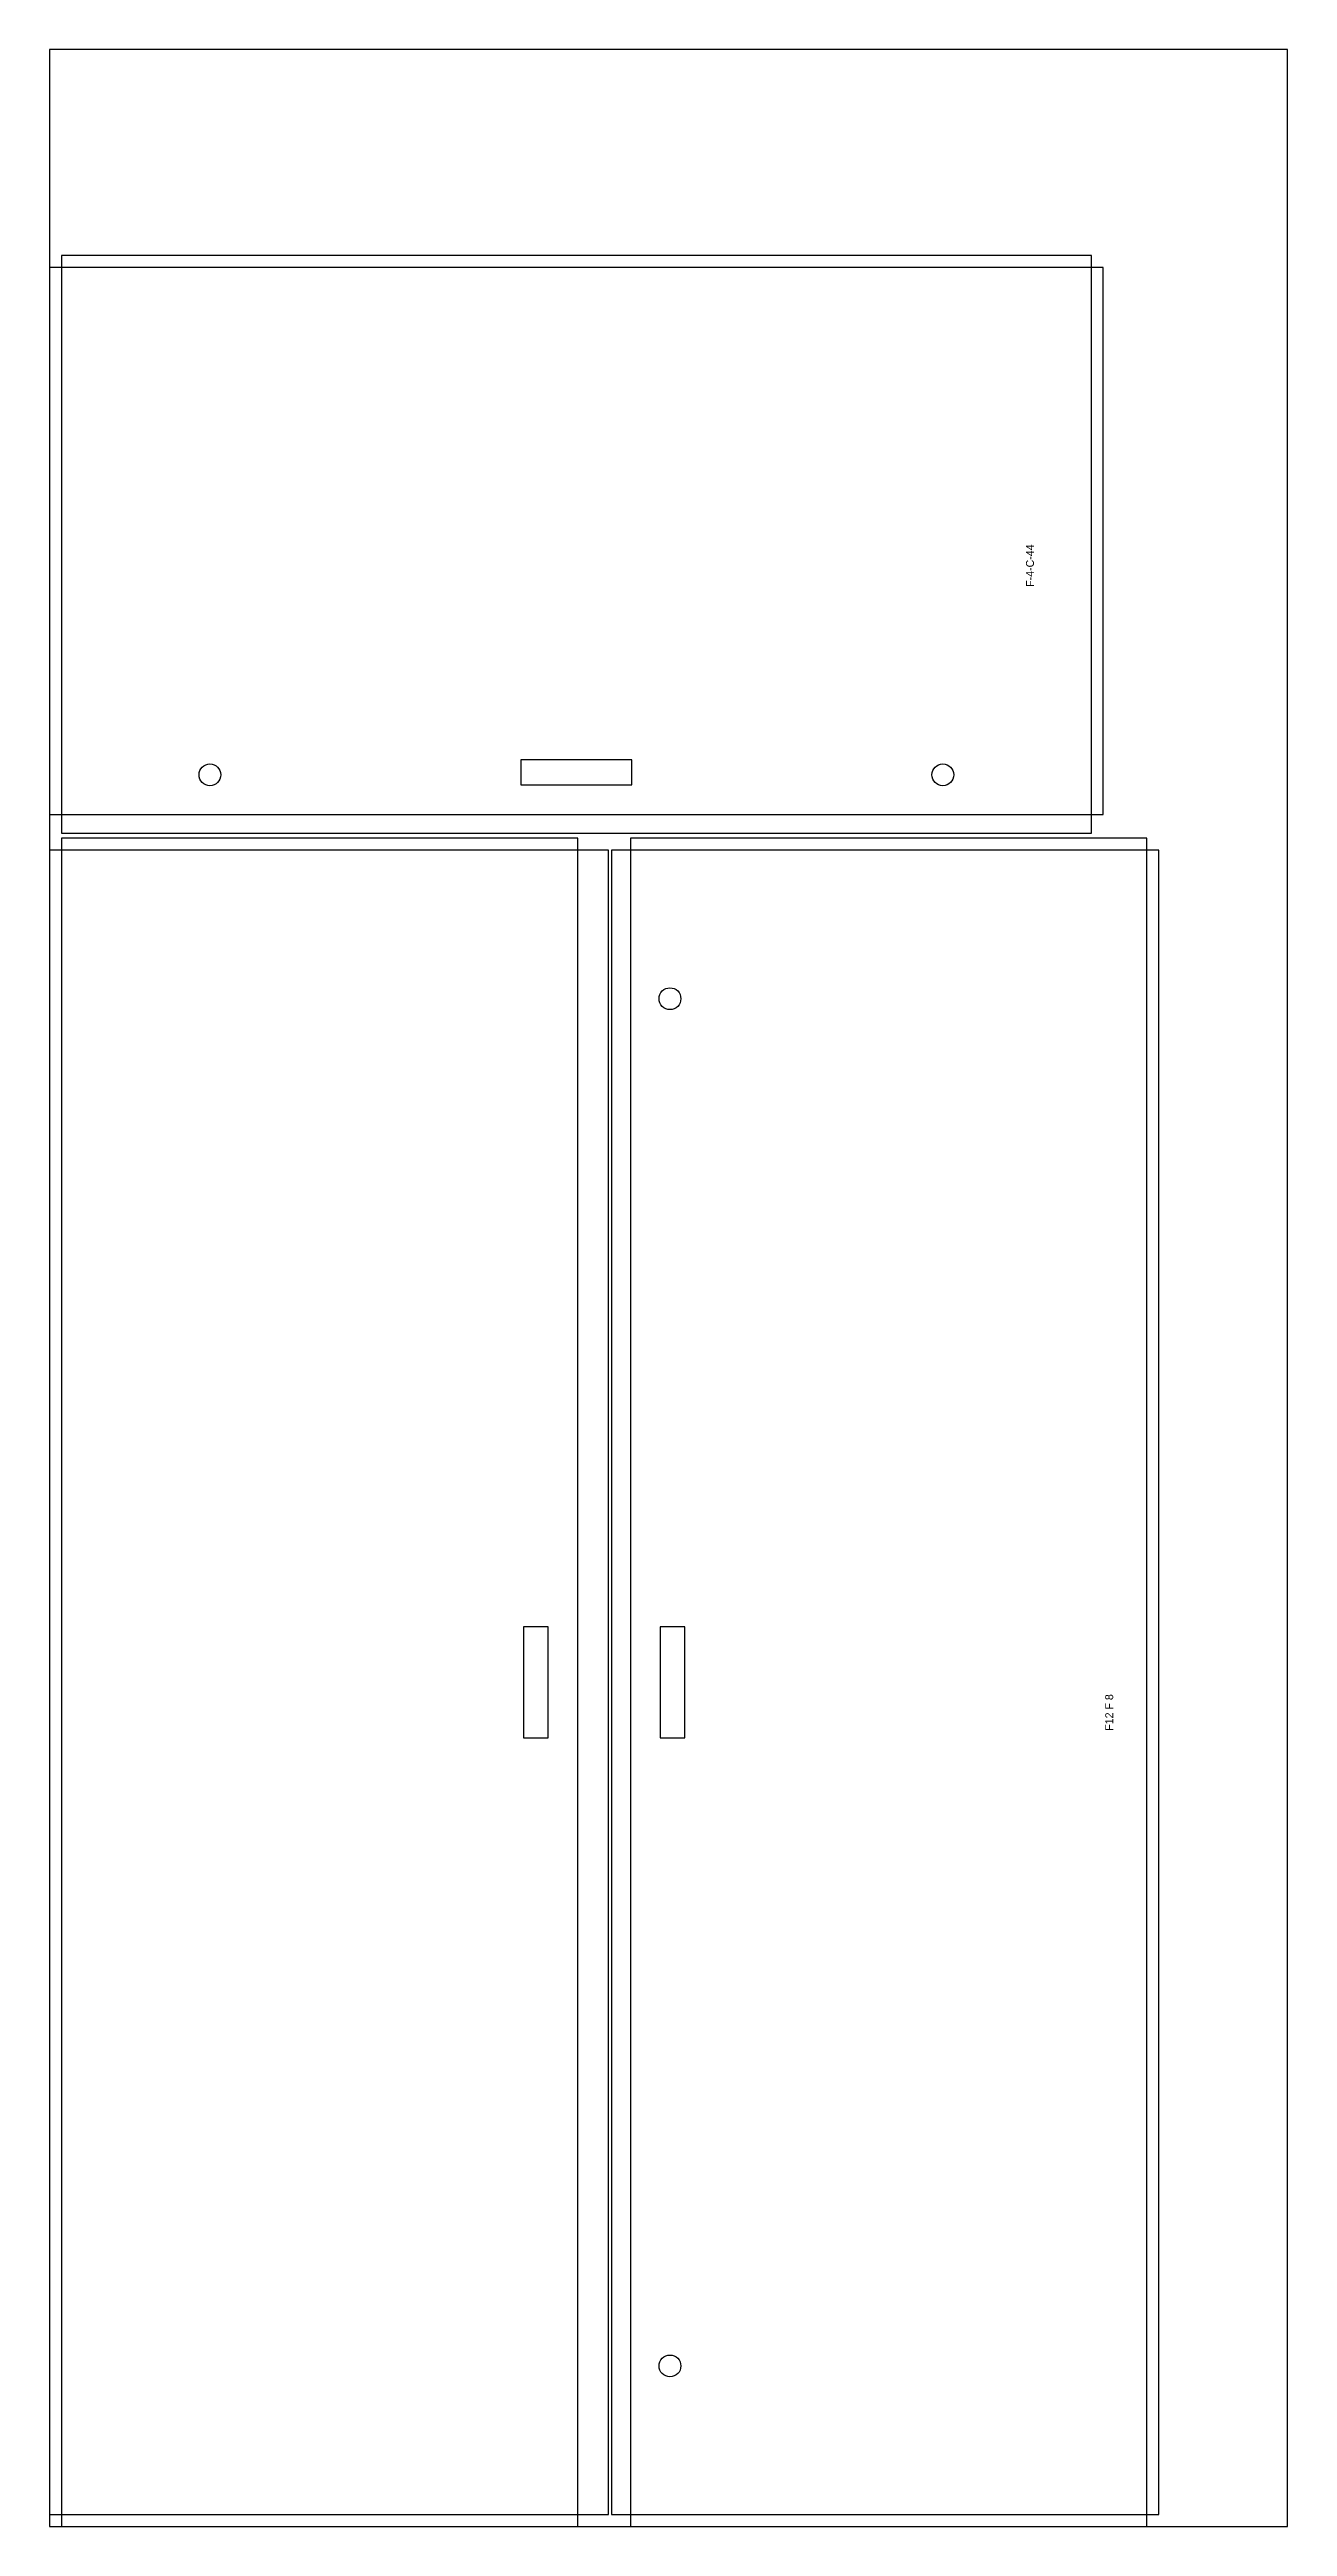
# Model space of a CAD drawing. Header units: metres. Extents: x 0 to 1250, y 0 to 2500.
import ezdxf
from ezdxf.enums import TextEntityAlignment as Align

# ---------------------------------------------------------------- set-up
doc = ezdxf.new("R2010")
doc.units = ezdxf.units.M
for name, color, linetype in [('BIN', 2, 'Continuous'), ('CUT', 4, 'Continuous'), ('DIMENSIONS', 1, 'Continuous')]:
    doc.layers.add(name, color=color, linetype=linetype)

msp = doc.modelspace()

# ---------------------------------------------------------------- linework, layer by layer
at = {"layer": 'BIN'}
msp.add_lwpolyline([(0, 0), (1250, 0), (1250, 2500), (0, 2500), (0, 0)], dxfattribs=at)
at = {"layer": 'CUT'}
for points in [[(1064, 1728), (1064, 2280), (0, 2280), (0, 1728), (1064, 1728)], [(1052, 1709), (1052, 2292), (12, 2292), (12, 1709), (1052, 1709)], [(588, 1758), (588, 1783), (476, 1783), (476, 1758), (588, 1758)], [(12, 0), (533.5, 0), (533.5, 1704), (12, 1704), (12, 0)], [(586.5, 0), (1108, 0), (1108, 1704), (586.5, 1704), (586.5, 0)], [(0, 12), (564.5, 12), (564.5, 1692), (0, 1692), (0, 12)], [(567.5, 12), (1120, 12), (1120, 1692), (567.5, 1692), (567.5, 12)], [(478.5, 796), (503.5, 796), (503.5, 908), (478.5, 908), (478.5, 796)], [(616.5, 796), (641.5, 796), (641.5, 908), (616.5, 908), (616.5, 796)]]:
    msp.add_lwpolyline(points, dxfattribs=at)
for centre in [(162, 1768), (902, 1768), (626.5, 1542), (626.5, 162)]:
    msp.add_circle(centre, 11, dxfattribs=at)

# ---------------------------------------------------------------- texts
at = {"layer": 'DIMENSIONS'}
for s, p in [('F-4-C-44', (990, 2000.5)), ('F12 F 8', (1070, 840))]:
    msp.add_text(s, height=8, rotation=90, dxfattribs=at).set_placement(p, align=Align.MIDDLE_RIGHT)

doc.saveas('drawing.dxf')
